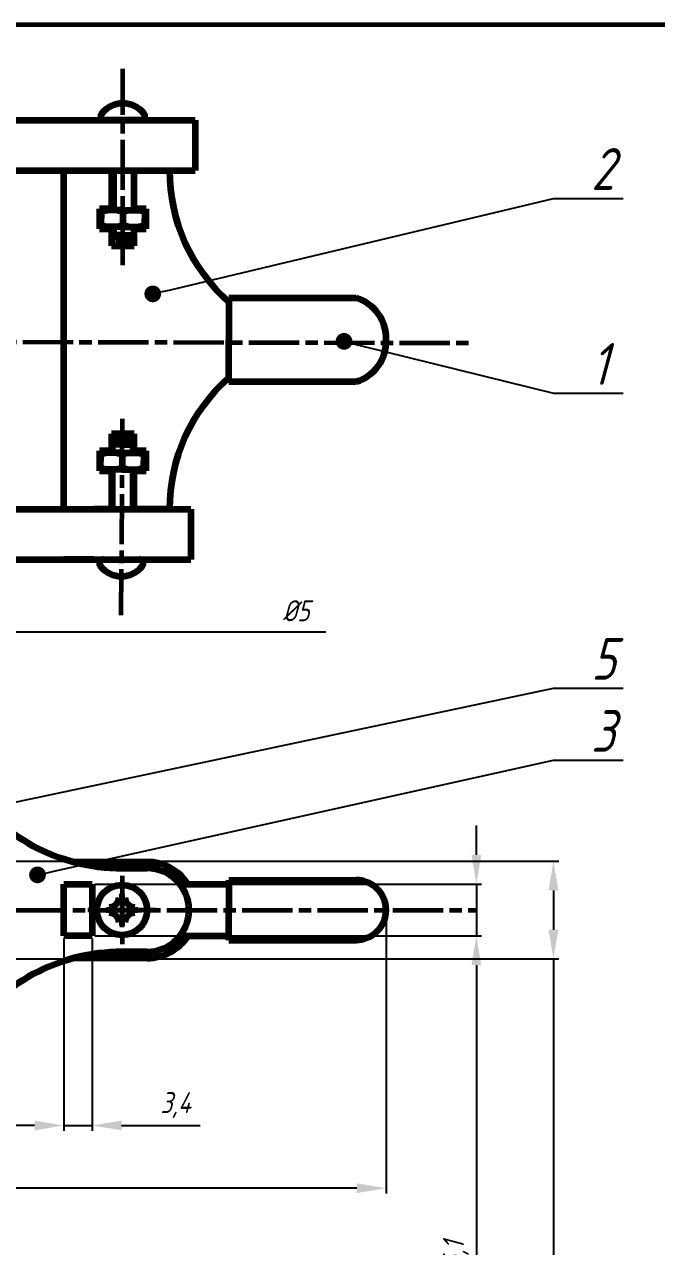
# Model space of a CAD drawing. Header units: millimetres. Extents: x 0 to 5528, y 0 to 1574.
# Drawn here: x 2097.5 to 2248.5, y 296.9 to 589 of the extents above; entities that cross this region are included whole.
import ezdxf
from ezdxf import colors
from ezdxf.entities.mleader import LeaderData, LeaderLine
from ezdxf.math import Vec2, Vec3

# ---------------------------------------------------------------- set-up
doc = ezdxf.new("R2010")
doc.units = ezdxf.units.MM
doc.linetypes.add('AM_ISO08W050', pattern=[18, 12, -1.5, 3, -1.5])
doc.layers.get('0').update_dxf_attribs({"lineweight": 60})
for name, color, linetype, lineweight in [('0.3', 130, 'Continuous', 30), ('0.6', 255, 'Continuous', 60), ('Осевые', 10, 'AM_ISO08W050', 60)]:
    doc.layers.add(name, color=color, linetype=linetype, lineweight=lineweight)
doc.styles.get("Standard").update_dxf_attribs({"font": 'GOST_A.TTF', "oblique": 15, "height": 10})
doc.styles.add('ГОСТ', font='GOST_A.TTF', dxfattribs={"oblique": 15, "height": 5})
doc.dimstyles.new('ISO-25', dxfattribs={"dimtxt": 20, "dimasz": 7, "dimexe": 1.25, "dimexo": 0.625, "dimgap": 2, "dimtad": 1, "dimtxsty": 'ГОСТ', "dimcen": 2.5, "dimadec": 0, "dimazin": 0, "dimtfac": 1, "dimtmove": 0, "dimatfit": 3, "dimfxl": 1, "dimarcsym": 0})

# ---------------------------------------------------------------- blocks, each defined once
blk = doc.blocks.new('_Dot')
at = {"color": 0, "linetype": 'ByBlock', "lineweight": -2}
blk.add_line((-0.5, 0), (-1, 0), dxfattribs=at)
at = {"color": 0, "linetype": 'ByBlock', "const_width": 0.5}
blk.add_lwpolyline([(-0.25, 0, 1), (0.25, 0, 1)], format="xyb", close=True, dxfattribs=at)
blk = doc.blocks.new('*D13')
at = {"layer": '0.3', "color": 0, "lineweight": -2, "transparency": 16777216}
for p, q in [((1901.12, 376.69), (1901.12, 309.56)), ((2183.9, 376.69), (2183.9, 309.56)), ((2176.9, 310.81), (1908.12, 310.81))]:
    blk.add_line(p, q, dxfattribs=at)
at = {"layer": '0.3', "color": 0, "transparency": 16777216}
for points in [[(1908.12, 311.98), (1908.12, 309.65), (1901.12, 310.81)], [(2176.9, 311.98), (2176.9, 309.65), (2183.9, 310.81)]]:
    blk.add_solid(points, dxfattribs=at)
at = {"layer": 'Defpoints', "color": 0, "transparency": 16777216}
for p in [(1901.12, 377.31), (2183.9, 377.31), (1901.12, 310.81)]:
    blk.add_point(p, dxfattribs=at)
at = {"layer": '0.3', "color": 0, "transparency": 16777216, "insert": (2072, 315.69), "char_height": 5, "attachment_point": 5, "style": 'ГОСТ'}
blk.add_mtext('141%%P0,3*', dxfattribs=at)
blk = doc.blocks.new('*D14')
at = {"layer": '0.3', "color": 0, "lineweight": -2, "transparency": 16777216}
for p, q in [((2106.92, 370.52), (2106.92, 324.56)), ((2113.72, 370.52), (2113.72, 324.56)), ((2099.92, 325.81), (2092.92, 325.81)), ((2106.92, 325.81), (2113.72, 325.81)), ((2120.72, 325.81), (2139.5, 325.81))]:
    blk.add_line(p, q, dxfattribs=at)
at = {"layer": '0.3', "color": 0, "transparency": 16777216}
for points in [[(2099.92, 326.98), (2099.92, 324.65), (2106.92, 325.81)], [(2120.72, 326.98), (2120.72, 324.65), (2113.72, 325.81)]]:
    blk.add_solid(points, dxfattribs=at)
at = {"layer": 'Defpoints', "color": 0, "transparency": 16777216}
for p in [(2106.92, 371.15), (2113.72, 371.15), (2113.72, 325.81)]:
    blk.add_point(p, dxfattribs=at)
at = {"layer": '0.3', "color": 0, "transparency": 16777216, "insert": (2133.61, 330.69), "char_height": 5, "attachment_point": 5, "style": 'ГОСТ'}
blk.add_mtext('3,4', dxfattribs=at)
blk = doc.blocks.new('*D23')
at = {"layer": '0.3', "color": 0, "lineweight": -2, "transparency": 16777216}
for p, q in [((2205.47, 390.48), (2205.47, 397.48)), ((2114.34, 383.48), (2206.72, 383.48)), ((2205.47, 383.48), (2205.47, 371.15)), ((2114.34, 371.15), (2206.72, 371.15)), ((2205.47, 364.15), (2205.47, 289.52))]:
    blk.add_line(p, q, dxfattribs=at)
at = {"layer": '0.3', "color": 0, "transparency": 16777216}
for points in [[(2204.3, 390.48), (2206.63, 390.48), (2205.47, 383.48)], [(2204.3, 364.15), (2206.63, 364.15), (2205.47, 371.15)]]:
    blk.add_solid(points, dxfattribs=at)
at = {"layer": 'Defpoints', "color": 0, "transparency": 16777216}
for p in [(2113.72, 383.48), (2205.47, 383.48), (2113.72, 371.15)]:
    blk.add_point(p, dxfattribs=at)
at = {"layer": '0.3', "color": 0, "transparency": 16777216, "insert": (2200.59, 295.04), "char_height": 5, "attachment_point": 5, "rotation": 90, "style": 'ГОСТ'}
blk.add_mtext('6,1', dxfattribs=at)
blk = doc.blocks.new('*D24')
at = {"layer": '0.3', "color": 0, "lineweight": -2, "transparency": 16777216}
for p, q in [((2041.72, 389.01), (2225.14, 389.01)), ((2223.89, 382.01), (2223.89, 372.61)), ((2041.72, 365.61), (2225.14, 365.61)), ((2223.89, 365.61), (2223.89, 278.58))]:
    blk.add_line(p, q, dxfattribs=at)
at = {"layer": '0.3', "color": 0, "transparency": 16777216}
for points in [[(2222.72, 382.01), (2225.06, 382.01), (2223.89, 389.01)], [(2222.72, 372.61), (2225.06, 372.61), (2223.89, 365.61)]]:
    blk.add_solid(points, dxfattribs=at)
at = {"layer": 'Defpoints', "color": 0, "transparency": 16777216}
for p in [(2041.1, 389.01), (2223.89, 389.01), (2041.1, 365.61)]:
    blk.add_point(p, dxfattribs=at)
at = {"layer": '0.3', "color": 0, "transparency": 16777216, "insert": (2219.01, 285.19), "char_height": 5, "attachment_point": 5, "rotation": 90, "style": 'ГОСТ'}
blk.add_mtext('11,7', dxfattribs=at)
blk = doc.blocks.new('*D33')
at = {"layer": '0.3', "color": 0, "lineweight": -2, "transparency": 16777216}
for p, q in [((2069.66, 480.49), (2069.66, 442.56)), ((2079.98, 480.49), (2079.98, 442.56)), ((2062.66, 443.81), (2055.66, 443.81)), ((2069.66, 443.81), (2079.98, 443.81)), ((2086.98, 443.81), (2169.5, 443.81))]:
    blk.add_line(p, q, dxfattribs=at)
at = {"layer": '0.3', "color": 0, "transparency": 16777216}
for points in [[(2062.66, 444.98), (2062.66, 442.65), (2069.66, 443.81)], [(2086.98, 444.98), (2086.98, 442.65), (2079.98, 443.81)]]:
    blk.add_solid(points, dxfattribs=at)
at = {"layer": 'Defpoints', "color": 0, "transparency": 16777216}
for p in [(2069.66, 481.11), (2079.98, 481.11), (2079.98, 443.81)]:
    blk.add_point(p, dxfattribs=at)
at = {"layer": '0.3', "color": 0, "transparency": 16777216, "insert": (2162.4, 448.85), "char_height": 5, "attachment_point": 5, "style": 'ГОСТ'}
blk.add_mtext('%%C5', dxfattribs=at)

msp = doc.modelspace()

# ---------------------------------------------------------------- linework, layer by layer
at = {"layer": '0.3'}
for p, q in [((2119.066, 554.112), (2119.071, 544.63)), ((2123.313, 554.112), (2123.313, 544.63)), ((2119.074, 540.63), (2119.075, 537.981)), ((2123.313, 540.63), (2123.313, 537.947)), ((2118.887, 486.594), (2118.889, 489.244)), ((2123.127, 486.594), (2123.127, 489.277)), ((2118.88, 473.112), (2118.885, 482.594)), ((2123.127, 473.112), (2123.127, 482.594))]:
    msp.add_line(p, q, dxfattribs=at)
at = {"layer": '0.6'}
msp.add_line((1701.999, 589), (2517.999, 589), dxfattribs=at)
at = {"layer": '0.6', "lineweight": 100}
for p, q in [((2063.319, 566.112), (2138.319, 566.112)), ((2125.262, 566.112), (2116.777, 566.112)), ((2123.991, 566.112), (2118.048, 566.112)), ((2138.319, 566.112), (2138.319, 554.112)), ((2063.319, 554.112), (2138.319, 554.112)), ((2118.75, 554.112), (2118.75, 544.63)), ((2123.654, 554.112), (2123.654, 544.63)), ((2115.867, 544.23), (2116.293, 544.63)), ((2115.867, 544.23), (2115.867, 542.63)), ((2121.051, 544.63), (2116.293, 544.63)), ((2121.051, 544.63), (2125.809, 544.63)), ((2121.051, 541.03), (2121.051, 544.23)), ((2126.235, 544.23), (2125.809, 544.63)), ((2126.235, 544.23), (2126.235, 542.63)), ((2115.867, 541.03), (2115.867, 542.63)), ((2115.867, 541.03), (2116.293, 540.63)), ((2121.051, 540.63), (2116.293, 540.63)), ((2118.75, 540.63), (2118.75, 538.63)), ((2121.051, 540.63), (2125.809, 540.63)), ((2123.654, 540.63), (2123.654, 538.63)), ((2123.654, 540.63), (2123.654, 538.63)), ((2126.235, 541.03), (2125.809, 540.63)), ((2126.235, 541.03), (2126.235, 542.63)), ((2121.019, 538.63), (2118.75, 538.63)), ((2119.25, 537.63), (2118.75, 538.63)), ((2121.019, 537.63), (2119.25, 537.63)), ((2121.019, 538.63), (2123.655, 538.63)), ((2121.019, 537.63), (2123.155, 537.63)), ((2123.154, 537.63), (2123.654, 538.63)), ((2146.362, 523.612), (2146.362, 513.612)), ((2146.362, 523.612), (2176.732, 523.612)), ((2146.362, 503.612), (2146.362, 513.612)), ((2146.362, 503.612), (2176.732, 503.612)), ((2119.064, 489.594), (2118.564, 488.594)), ((2120.833, 488.594), (2118.564, 488.594)), ((2118.564, 486.594), (2118.564, 488.594)), ((2120.833, 489.594), (2119.064, 489.594)), ((2120.833, 489.594), (2122.968, 489.594)), ((2120.833, 488.594), (2123.468, 488.594)), ((2122.968, 489.595), (2123.468, 488.595)), ((2123.468, 486.595), (2123.468, 488.594)), ((2123.468, 486.595), (2123.468, 488.594)), ((2115.681, 486.194), (2116.107, 486.594)), ((2115.681, 486.194), (2115.681, 484.594)), ((2120.865, 486.594), (2116.107, 486.594)), ((2120.865, 486.594), (2125.622, 486.594)), ((2120.865, 486.194), (2120.865, 482.994)), ((2126.049, 486.194), (2125.622, 486.594)), ((2126.049, 486.194), (2126.049, 484.594)), ((2115.681, 482.994), (2115.681, 484.594)), ((2115.681, 482.994), (2116.107, 482.594)), ((2120.865, 482.594), (2116.107, 482.594)), ((2118.564, 473.112), (2118.564, 482.594)), ((2120.865, 482.594), (2125.622, 482.594)), ((2123.468, 473.112), (2123.468, 482.594)), ((2126.049, 482.994), (2125.622, 482.594)), ((2126.049, 482.994), (2126.049, 484.594)), ((2065.619, 473.112), (2137.219, 473.112)), ((2065.619, 461.112), (2137.219, 461.112)), ((2116.411, 461.112), (2124.896, 461.112)), ((2134.692, 383.477), (2146.362, 383.477)), ((2146.362, 384.477), (2146.362, 377.312)), ((2146.362, 384.477), (2176.732, 384.477)), ((2120.819, 380.312), (2120.119, 380.312)), ((2120.819, 380.312), (2121.519, 380.312)), ((2117.819, 378.012), (2117.819, 377.312)), ((2117.819, 376.612), (2117.819, 377.312)), ((2123.819, 378.012), (2123.819, 377.312)), ((2123.819, 376.612), (2123.819, 377.312)), ((2146.362, 370.147), (2146.362, 377.312)), ((2120.819, 374.312), (2120.119, 374.312)), ((2120.819, 374.312), (2121.519, 374.312)), ((2134.692, 371.147), (2146.362, 371.147)), ((2146.362, 370.147), (2176.732, 370.147))]:
    msp.add_line(p, q, dxfattribs=at)
at = {"layer": '0.6', "color": 7, "linetype": 'Continuous', "lineweight": 100}
for p, q in [((2106.919, 566.112), (2114.119, 566.112)), ((2106.919, 473.112), (2106.919, 554.112)), ((2114.119, 554.112), (2118.319, 554.112)), ((2118.319, 554.112), (2118.319, 544.912)), ((2123.719, 544.912), (2123.719, 554.112)), ((2123.719, 554.112), (2132.142, 554.112)), ((2118.319, 544.912), (2115.439, 544.912)), ((2115.439, 544.912), (2115.439, 540.112)), ((2126.599, 544.912), (2123.719, 544.912)), ((2126.599, 540.112), (2126.599, 544.912)), ((2115.439, 540.112), (2118.319, 540.112)), ((2118.319, 540.112), (2118.319, 536.112)), ((2123.719, 536.112), (2123.719, 540.112)), ((2123.719, 540.112), (2126.599, 540.112)), ((2118.319, 536.112), (2123.719, 536.112)), ((2123.719, 491.112), (2118.319, 491.112)), ((2118.319, 491.112), (2118.319, 487.112)), ((2123.719, 487.112), (2123.719, 491.112)), ((2118.319, 487.112), (2115.439, 487.112)), ((2115.439, 487.112), (2115.439, 482.312)), ((2126.599, 487.112), (2123.719, 487.112)), ((2126.599, 482.312), (2126.599, 487.112)), ((2115.439, 482.312), (2118.319, 482.312)), ((2118.319, 482.312), (2118.319, 473.112)), ((2123.719, 473.112), (2123.719, 482.312)), ((2123.719, 482.312), (2126.599, 482.312)), ((2118.319, 473.112), (2114.119, 473.112)), ((2132.142, 473.112), (2123.719, 473.112)), ((2137.219, 473.112), (2137.219, 461.112)), ((2114.119, 461.112), (2106.919, 461.112)), ((2109.316, 388.812), (2126.819, 388.812)), ((2120.819, 387.312), (2126.819, 387.312)), ((2106.919, 383.477), (2113.719, 383.477)), ((2106.919, 371.147), (2106.919, 383.477)), ((2113.719, 383.477), (2113.719, 371.147)), ((2113.719, 371.147), (2106.919, 371.147)), ((2126.819, 365.812), (2109.316, 365.812)), ((2126.819, 367.312), (2120.819, 367.312))]:
    msp.add_line(p, q, dxfattribs=at)
at = {"layer": '0.6', "lineweight": 100}
msp.add_circle((2120.819, 377.312), 6, dxfattribs=at)
for centre, radius, start, end in [((2121.019, 563.612), 6.5, 39.5212, 140.4788), ((2116.777, 567.112), 1, 140.4788, 270), ((2125.262, 567.112), 1, 270, 39.5212), ((2118.459, 536.042), 8.588, 72.43358, 107.56642), ((2123.643, 536.042), 8.588, 72.43358, 107.56642), ((2118.459, 549.218), 8.588, 252.43358, 287.56642), ((2123.643, 549.218), 8.588, 252.43358, 287.56642), ((2173.853, 513.982), 10.051, 357.89, 73.35319), ((2173.853, 513.242), 10.051, 286.64681, 2.11), ((2118.273, 478.006), 8.588, 72.43358, 107.56642), ((2123.457, 478.006), 8.588, 72.43358, 107.56642), ((2118.273, 491.182), 8.588, 252.43358, 287.56642), ((2123.457, 491.182), 8.588, 252.43358, 287.56642), ((2116.411, 460.112), 1, 90, 219.5212), ((2120.654, 463.612), 6.5, 219.5212, 320.4788), ((2124.896, 460.112), 1, 320.4788, 90), ((2176.732, 377.312), 7.165, 270, 90), ((2117.819, 380.312), 2.3, 270, 360), ((2123.819, 380.312), 2.3, 180, 270), ((2117.819, 374.312), 2.3, 0, 90), ((2123.819, 374.312), 2.3, 90, 180)]:
    msp.add_arc(centre, radius, start, end, dxfattribs=at)
at = {"layer": '0.6', "color": 7, "linetype": 'Continuous', "lineweight": 100}
for centre, radius, start, end in [((2174.142, 554.112), 42, 180, 228.59038), ((2174.142, 473.112), 42, 131.40962, 180), ((2120.819, 432.164), 44.852, 213.36338, 270), ((2126.819, 377.312), 11.5, 32.41766, 90), ((2126.819, 377.312), 10, 270, 90), ((2126.819, 377.312), 11.5, 270, 327.58234), ((2120.819, 322.46), 44.852, 90, 146.63662)]:
    msp.add_arc(centre, radius, start, end, dxfattribs=at)
at = {"layer": 'Осевые'}
for p, q in [((2121.019, 531.431), (2121.019, 578.428)), ((1881.119, 513.612), (2203.897, 512.872)), ((2120.89, 494.755), (2120.56, 447.76)), ((2120.819, 385.476), (2120.819, 369.148)), ((2120.819, 373.23), (2120.819, 381.394)), ((1879.536, 377.312), (2205.467, 377.312)), ((1879.536, 377.312), (2205.467, 377.312)), ((2024.155, 377.312), (2101.942, 377.312)), ((2128.983, 377.312), (2112.655, 377.312))]:
    msp.add_line(p, q, dxfattribs=at)

# ---------------------------------------------------------------- dimensions: what is measured, and where the dimension line sits
at = {"layer": '0.3'}
for base, p1, p2, text, picture, middle in [((2079.983, 443.814), (2069.655, 481.112), (2079.983, 481.112), '%%C5', '*D33', (2162.399, 443.814)), ((1901.119, 310.812), (2183.897, 377.312), (1901.119, 377.312), '141%%P0,3*', '*D13', (2072.002, 310.812))]:
    dim = msp.add_linear_dim(base=base, p1=p1, p2=p2, text=text, dimstyle='ISO-25', dxfattribs=at)
    dim.commit()
    dim.dimension.update_dxf_attribs({"geometry": picture, "text_midpoint": middle, "dimtype": 160})
for base, p1, p2, text, picture, middle in [((2205.467, 383.477), (2113.719, 371.147), (2113.719, 383.477), '6,1', '*D23', (2205.467, 295.044)), ((2223.89, 389.012), (2041.099, 365.612), (2041.099, 389.012), '11,7', '*D24', (2223.89, 285.189))]:
    dim = msp.add_linear_dim(base=base, p1=p1, p2=p2, angle=90, text=text, dimstyle='ISO-25', dxfattribs=at)
    dim.commit()
    dim.dimension.update_dxf_attribs({"geometry": picture, "text_midpoint": middle, "dimtype": 160})
dim = msp.add_linear_dim(base=(2113.719, 325.812), p1=(2106.919, 371.147), p2=(2113.719, 371.147), text='3,4', dimstyle='ISO-25', dxfattribs=at)
dim.commit()
dim.dimension.update_dxf_attribs({"geometry": '*D14', "text_midpoint": (2133.607, 330.693)})

# ---------------------------------------------------------------- leaders
ml = msp.add_multileader_mtext('Standard', dxfattribs=at)
ml.set_content('2', color=256)
ml.set_leader_properties()
ml.set_arrow_properties(name='DOT')
ml.build(insert=Vec2(0, 0))
ml.multileader.update_dxf_attribs({"text_left_attachment_type": 5, "text_right_attachment_type": 5})
ctx = ml.context
ctx.base_point, ctx.char_height, ctx.landing_gap_size, ctx.plane_origin = Vec3(2231.899, 547.431), 10, 1.001, Vec3(2124.756, 513.612)
ctx.left_attachment, ctx.right_attachment = 5, 5
notes = []
notes.append((ctx, [(0, (1, 1, 0), (2223.899, 547.431), (1, 0), 8, [(0, [(2128.162, 524.594)], 0, [])])]))
ctx.mtext.insert, ctx.mtext.flow_direction = Vec3(2232.9, 559.446), 5
ml = msp.add_multileader_mtext('Standard', dxfattribs=at)
ml.set_content('1', color=256)
ml.set_leader_properties()
ml.set_arrow_properties(name='DOT')
ml.build(insert=Vec2(0, 0))
ml.multileader.update_dxf_attribs({"text_left_attachment_type": 5, "text_right_attachment_type": 5})
ctx = ml.context
ctx.base_point, ctx.char_height, ctx.landing_gap_size, ctx.plane_origin = Vec3(2231.899, 500.843), 10, 1.001, Vec3(2173.853, 513.242)
ctx.left_attachment, ctx.right_attachment = 5, 5
notes.append((ctx, [(0, (1, 1, 0), (2223.899, 500.843), (1, 0), 8, [(0, [(2173.853, 513.242)], 0, [])])]))
ctx.mtext.insert, ctx.mtext.flow_direction = Vec3(2232.9, 512.843), 5
ml = msp.add_multileader_mtext('Standard', dxfattribs=at)
ml.set_content('5', color=256)
ml.set_leader_properties()
ml.set_arrow_properties(name='DOT')
ml.build(insert=Vec2(0, 0))
ml.multileader.update_dxf_attribs({"text_left_attachment_type": 5, "text_right_attachment_type": 5})
ctx = ml.context
ctx.base_point, ctx.char_height, ctx.landing_gap_size, ctx.plane_origin = Vec3(2231.887, 430.348), 10, 1.001, Vec3(2056.511, 394.907)
ctx.left_attachment, ctx.right_attachment = 5, 5
notes.append((ctx, [(0, (1, 1, 0), (2223.887, 430.348), (1, 0), 8, [(0, [(2056.511, 394.907)], 0, [])])]))
ctx.mtext.insert, ctx.mtext.flow_direction = Vec3(2232.888, 442.362), 5
ml = msp.add_multileader_mtext('Standard', dxfattribs=at)
ml.set_content('3', color=256)
ml.set_leader_properties()
ml.set_arrow_properties(name='DOT')
ml.build(insert=Vec2(0, 0))
ml.multileader.update_dxf_attribs({"text_left_attachment_type": 5, "text_right_attachment_type": 5})
ctx = ml.context
ctx.base_point, ctx.char_height, ctx.landing_gap_size, ctx.plane_origin = Vec3(2231.887, 413.107), 10, 1.001, Vec3(2100.628, 385.718)
ctx.left_attachment, ctx.right_attachment = 5, 5
notes.append((ctx, [(0, (1, 1, 0), (2223.887, 413.107), (1, 0), 8, [(0, [(2100.628, 385.718)], 0, [])])]))
ctx.mtext.insert, ctx.mtext.flow_direction = Vec3(2232.888, 425.121), 5
for ctx, leaders in notes:
    for number, flags, end, landing, length, lines in leaders:
        leader = LeaderData()
        leader.index, (leader.has_last_leader_line, leader.has_dogleg_vector, leader.attachment_direction) = number, flags
        leader.last_leader_point, leader.dogleg_vector, leader.dogleg_length = Vec3(end), Vec3(landing), length
        for number, points, colour, breaks in lines:
            line = LeaderLine()
            line.index, line.vertices, line.color, line.breaks = number, Vec3.list(points), colors.encode_raw_color(colour), breaks
            leader.lines.append(line)
        ctx.leaders.append(leader)

doc.saveas('drawing.dxf')
